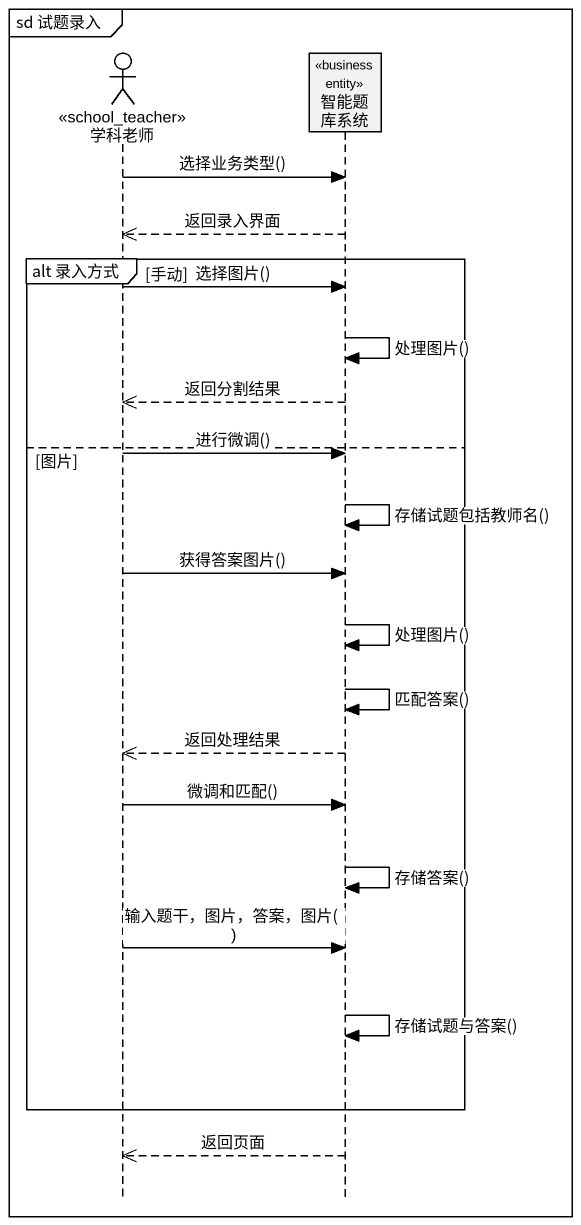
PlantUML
@startuml
mainframe sd 试题录入
hide footbox
actor 学科老师 <<school_teacher>>
participant 智能题库系统 <<business entity>>

学科老师 -> 智能题库系统 : 选择业务类型()
智能题库系统 -->> 学科老师 : 返回录入界面
group alt 录入方式 [手动]
  学科老师 -> 智能题库系统 : 选择图片()
  智能题库系统 -> 智能题库系统 : 处理图片()
  智能题库系统 -->> 学科老师 : 返回分割结果
else 图片
  学科老师 -> 智能题库系统 : 进行微调()
  智能题库系统 -> 智能题库系统 : 存储试题包括教师名()
  学科老师 -> 智能题库系统 : 获得答案图片()
  智能题库系统 -> 智能题库系统 : 处理图片()
  智能题库系统 -> 智能题库系统 : 匹配答案()
  智能题库系统 -->> 学科老师 : 返回处理结果
  学科老师 -> 智能题库系统 : 微调和匹配()
  智能题库系统 -> 智能题库系统 : 存储答案()
  学科老师 -> 智能题库系统 : 输入题干，图片，答案，图片()
  智能题库系统 -> 智能题库系统 : 存储试题与答案()
end
智能题库系统 -->> 学科老师 : 返回页面
@enduml
